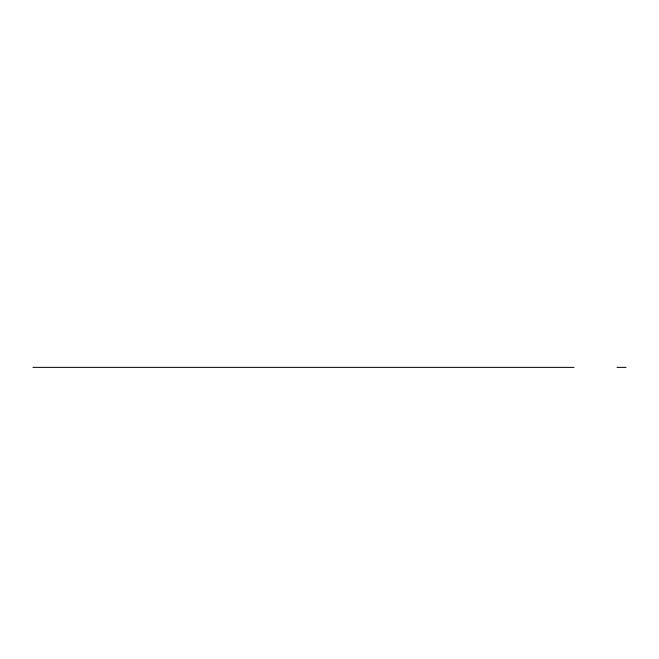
<?xml version="1.0" encoding="UTF-8"?>
<svg xmlns="http://www.w3.org/2000/svg" width="659" height="659" viewBox="0 0 659 659"><rect width="100%" height="100%" fill="white"/><g stroke="black" fill="none" stroke-linecap="round" stroke-linejoin="round"><path stroke-width="0.99" d="M32.95 367.376L574.03 367.376M617.005 367.376L626.05 367.376"/></g></svg>
